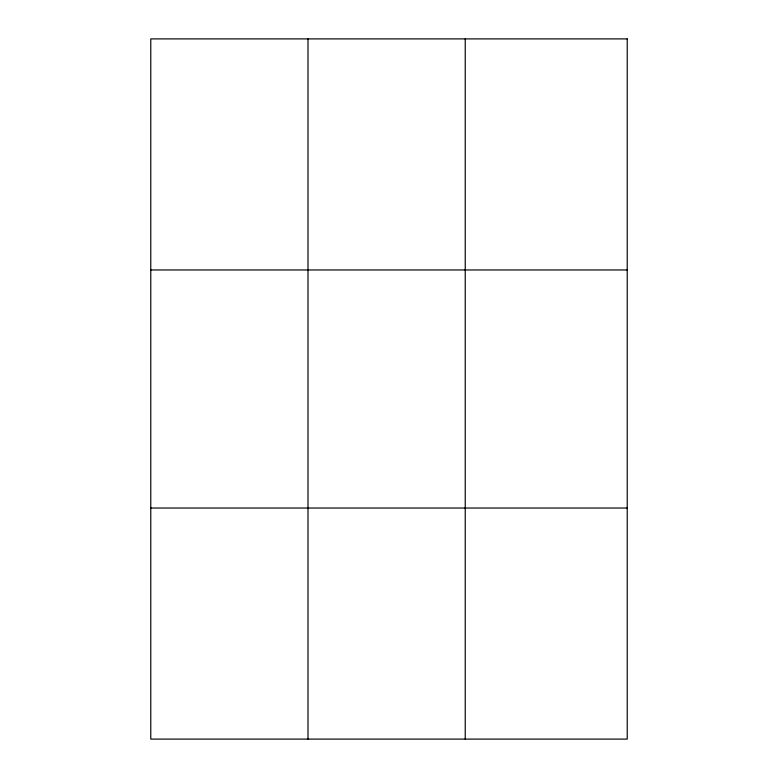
<?xml version="1.0" encoding="UTF-8"?>
<svg xmlns="http://www.w3.org/2000/svg" width="778" height="778" viewBox="0 0 778 778"><rect width="100%" height="100%" fill="white"/><g stroke="black" fill="none" stroke-linecap="round" stroke-linejoin="round"><path stroke-width="1.17" d="M308 739.1L308 38.9M465.234 739.1L465.234 38.9M150.776 269.966L627.224 269.966M150.776 508.034L627.224 508.034M627.224 38.9L627.224 739.1L150.776 739.1L150.776 38.9L627.224 38.9"/></g></svg>
